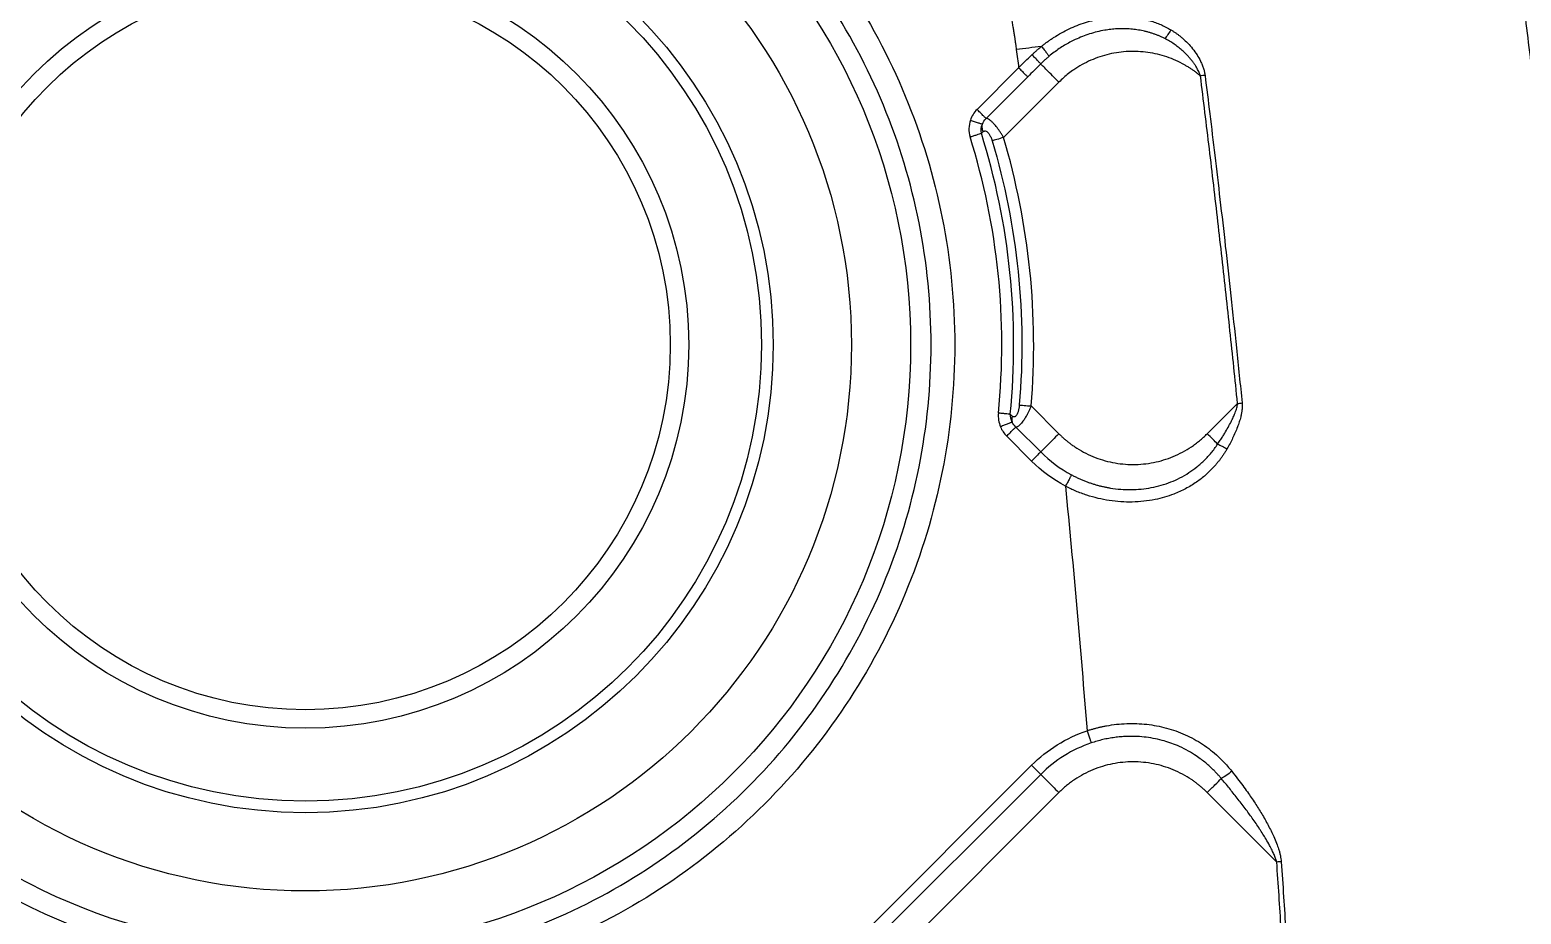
# Model space of a CAD drawing. Extents: x 526 to 610, y 679 to 808.
# Drawn here: x 572.13 to 577.84, y 727.09 to 730.47 of the extents above; entities that cross this region are included whole.
import ezdxf

# ---------------------------------------------------------------- set-up
doc = ezdxf.new("R2010")
doc.units = 0
doc.header["$MEASUREMENT"] = 0
doc.layers.add('1', color=4, linetype='Continuous')

# ---------------------------------------------------------------- blocks, each defined once
blk = doc.blocks.new('JETSETTER LX')
at = {"layer": '1', "color": 3, "linetype": 'Continuous', "lineweight": 25}
for p, q in [((49.7897, 33.4521), (49.6304, 33.2928)), ((49.8246, 33.4173), (49.6652, 33.258)), ((49.9438, 33.3971), (49.732, 33.1853)), ((49.647, 33.2011), (49.6539, 33.2075)), ((49.8375, 32.1575), (49.9438, 32.0511)), ((50.5119, 32.0511), (50.6279, 32.1671)), ((49.744, 32.0418), (49.8392, 31.9465)), ((49.7788, 32.0767), (49.8741, 31.9814)), ((49.8392, 30.7822), (49.1804, 30.1233)), ((49.8741, 30.7473), (49.2153, 30.0885)), ((49.285, 30.0187), (49.9438, 30.6776)), ((50.7779, 30.4116), (50.512, 30.6776))]:
    blk.add_line(p, q, dxfattribs=at)
for radius in [2.3173, 2.0907, 1.7912, 1.7467, 1.4676, 1.3971]:
    blk.add_circle((47.0588, 32.3916), radius, dxfattribs=at)
for points, knots in [([(44.5725, 32.3916), (44.5725, 32.2289), (44.5886, 32.0662), (44.6521, 31.747), (44.6995, 31.5905), (44.8241, 31.2899), (44.9012, 31.1457), (45.082, 30.8751), (45.1857, 30.7487), (45.4158, 30.5185), (45.5422, 30.4148), (45.8128, 30.234), (45.957, 30.1569), (46.2577, 30.0324), (46.4141, 29.9849), (46.7333, 29.9214), (46.8961, 29.9054), (47.2215, 29.9054), (47.3842, 29.9214), (47.7034, 29.9849), (47.8599, 30.0324), (48.1606, 30.1569), (48.3048, 30.234), (48.5754, 30.4148), (48.7018, 30.5185), (48.9319, 30.7487), (49.0356, 30.8751), (49.2164, 31.1457), (49.2935, 31.2899), (49.418, 31.5905), (49.4655, 31.747), (49.529, 32.0662), (49.545, 32.2289), (49.545, 32.5544), (49.529, 32.7171), (49.4655, 33.0363), (49.418, 33.1928), (49.2935, 33.4934), (49.2164, 33.6376), (49.0356, 33.9082), (48.9319, 34.0346), (48.7018, 34.2647), (48.5754, 34.3685), (48.3048, 34.5493), (48.1606, 34.6264), (47.8599, 34.7509), (47.7034, 34.7984), (47.3842, 34.8619), (47.2215, 34.8779), (46.8961, 34.8779), (46.7333, 34.8619), (46.4141, 34.7984), (46.2577, 34.7509), (45.957, 34.6264), (45.8128, 34.5493), (45.5422, 34.3685), (45.4158, 34.2647), (45.1857, 34.0346), (45.082, 33.9082), (44.9012, 33.6376), (44.8241, 33.4934), (44.6995, 33.1928), (44.6521, 33.0363), (44.5886, 32.7171), (44.5725, 32.5544), (44.5725, 32.3916)], [0, 0, 0, 0, 0.03125, 0.03125, 0.0625, 0.0625, 0.09375, 0.09375, 0.125, 0.125, 0.15625, 0.15625, 0.1875, 0.1875, 0.21875, 0.21875, 0.25, 0.25, 0.28125, 0.28125, 0.3125, 0.3125, 0.34375, 0.34375, 0.375, 0.375, 0.40625, 0.40625, 0.4375, 0.4375, 0.46875, 0.46875, 0.5, 0.5, 0.53125, 0.53125, 0.5625, 0.5625, 0.59375, 0.59375, 0.625, 0.625, 0.65625, 0.65625, 0.6875, 0.6875, 0.71875, 0.71875, 0.75, 0.75, 0.78125, 0.78125, 0.8125, 0.8125, 0.84375, 0.84375, 0.875, 0.875, 0.90625, 0.90625, 0.9375, 0.9375, 0.96875, 0.96875, 1, 1, 1, 1]), ([(49.4544, 32.3916), (49.4544, 32.2349), (49.439, 32.0781), (49.3778, 31.7705), (49.332, 31.6197), (49.212, 31.33), (49.1378, 31.1911), (48.9636, 30.9304), (48.8636, 30.8086), (48.6419, 30.5868), (48.5201, 30.4869), (48.2593, 30.3127), (48.1204, 30.2384), (47.8307, 30.1184), (47.6799, 30.0727), (47.3724, 30.0115), (47.2156, 29.996), (46.902, 29.996), (46.7452, 30.0115), (46.4376, 30.0727), (46.2869, 30.1184), (45.9972, 30.2384), (45.8582, 30.3127), (45.5975, 30.4869), (45.4757, 30.5868), (45.254, 30.8086), (45.154, 30.9304), (44.9798, 31.1911), (44.9055, 31.33), (44.7855, 31.6197), (44.7398, 31.7705), (44.6786, 32.0781), (44.6632, 32.2349), (44.6632, 32.5484), (44.6786, 32.7052), (44.7398, 33.0128), (44.7855, 33.1636), (44.9055, 33.4533), (44.9798, 33.5922), (45.154, 33.8529), (45.254, 33.9747), (45.4757, 34.1965), (45.5975, 34.2964), (45.8582, 34.4706), (45.9972, 34.5449), (46.2869, 34.6649), (46.4376, 34.7106), (46.7452, 34.7718), (46.902, 34.7873), (47.2156, 34.7873), (47.3724, 34.7718), (47.6799, 34.7106), (47.8307, 34.6649), (48.1204, 34.5449), (48.2593, 34.4706), (48.5201, 34.2964), (48.6419, 34.1965), (48.8636, 33.9747), (48.9636, 33.8529), (49.1378, 33.5922), (49.212, 33.4533), (49.332, 33.1636), (49.3778, 33.0128), (49.439, 32.7052), (49.4544, 32.5484), (49.4544, 32.3916)], [0, 0, 0, 0, 0.03125, 0.03125, 0.0625, 0.0625, 0.09375, 0.09375, 0.125, 0.125, 0.15625, 0.15625, 0.1875, 0.1875, 0.21875, 0.21875, 0.25, 0.25, 0.28125, 0.28125, 0.3125, 0.3125, 0.34375, 0.34375, 0.375, 0.375, 0.40625, 0.40625, 0.4375, 0.4375, 0.46875, 0.46875, 0.5, 0.5, 0.53125, 0.53125, 0.5625, 0.5625, 0.59375, 0.59375, 0.625, 0.625, 0.65625, 0.65625, 0.6875, 0.6875, 0.71875, 0.71875, 0.75, 0.75, 0.78125, 0.78125, 0.8125, 0.8125, 0.84375, 0.84375, 0.875, 0.875, 0.90625, 0.90625, 0.9375, 0.9375, 0.96875, 0.96875, 1, 1, 1, 1]), ([(49.7103, 33.8478), (49.7131, 33.8386), (49.7186, 33.8206), (49.7261, 33.794), (49.733, 33.7683), (49.7393, 33.7438), (49.745, 33.7202), (49.7501, 33.6977), (49.7548, 33.6762), (49.7589, 33.6558), (49.7627, 33.6365), (49.766, 33.6183), (49.769, 33.6012), (49.7717, 33.5851), (49.774, 33.5702), (49.7761, 33.5565), (49.7779, 33.5438), (49.7795, 33.5323), (49.7804, 33.525), (49.7809, 33.5215)], [0, 0, 0, 0, 0.086176, 0.168949, 0.248315, 0.324273, 0.39682, 0.465954, 0.531669, 0.593964, 0.652834, 0.708275, 0.760282, 0.808853, 0.853982, 0.895665, 0.933898, 0.968678, 1, 1, 1, 1]), ([(51.7139, 33.7691), (51.72, 33.7198), (51.7323, 33.622), (51.75, 33.4761), (51.7672, 33.3322), (51.7838, 33.1903), (51.7997, 33.0505), (51.8152, 32.9126), (51.83, 32.7768), (51.8444, 32.6431), (51.8582, 32.5114), (51.8714, 32.3818), (51.8842, 32.2542), (51.8965, 32.1288), (51.9334, 31.7434), (51.9879, 31.1133), (52.0508, 30.2244), (52.0989, 29.3476), (52.1333, 28.4606), (52.1535, 27.5791), (52.1594, 26.6942), (52.1511, 25.8097), (52.1285, 24.9277), (52.0916, 24.0412), (52.0409, 23.1636), (51.9755, 22.2754), (51.9157, 21.6086), (51.8699, 21.1493), (51.8449, 20.9094), (51.8182, 20.6634), (51.7897, 20.4113), (51.7594, 20.1532), (51.7272, 19.8891), (51.7045, 19.7112), (51.693, 19.6213)], [0, 0, 0, 0, 0.010502, 0.02086, 0.031074, 0.041144, 0.051068, 0.060846, 0.070477, 0.079959, 0.089293, 0.098478, 0.107512, 0.116396, 0.125128, 0.189396, 0.250143, 0.31355, 0.375086, 0.437854, 0.499993, 0.562222, 0.624901, 0.686548, 0.749845, 0.810795, 0.874864, 0.891416, 0.908416, 0.925861, 0.943747, 0.962068, 0.98082, 1, 1, 1, 1]), ([(49.877, 33.5339), (49.8805, 33.5366), (49.8875, 33.5422), (49.8982, 33.5502), (49.9092, 33.558), (49.9204, 33.5656), (49.9375, 33.5764), (49.9609, 33.5899), (49.9909, 33.6048), (50.0218, 33.6176), (50.0534, 33.6282), (50.0857, 33.6367), (50.1291, 33.6449), (50.1842, 33.6492), (50.2355, 33.6449), (50.2715, 33.6377), (50.2928, 33.6322), (50.3136, 33.6254), (50.3339, 33.6174), (50.3535, 33.6081), (50.3661, 33.6009), (50.3724, 33.5973)], [0, 0, 0, 0, 0.024764, 0.049633, 0.074627, 0.099767, 0.12507, 0.187441, 0.250263, 0.312237, 0.374864, 0.437178, 0.499895, 0.624079, 0.749149, 0.791688, 0.83376, 0.875492, 0.917016, 0.958471, 1, 1, 1, 1]), ([(50.3491, 33.5639), (50.3456, 33.5657), (50.3386, 33.5691), (50.3279, 33.5739), (50.317, 33.5783), (50.3059, 33.5823), (50.2947, 33.5859), (50.2833, 33.5891), (50.2719, 33.592), (50.2603, 33.5945), (50.2487, 33.5966), (50.237, 33.5983), (50.2253, 33.5997), (50.2135, 33.6007), (50.2017, 33.6013), (50.1898, 33.6015), (50.178, 33.6014), (50.1662, 33.601), (50.1544, 33.6002), (50.1426, 33.599), (50.1309, 33.5975), (50.1036, 33.5932), (50.0613, 33.5828), (50.0173, 33.5655), (49.9857, 33.5496), (49.9653, 33.5381), (49.9452, 33.5253), (49.9253, 33.5113), (49.9126, 33.5011), (49.9062, 33.4959)], [0, 0, 0, 0, 0.024927, 0.049893, 0.074891, 0.099918, 0.124968, 0.150037, 0.17512, 0.200213, 0.225312, 0.250412, 0.275511, 0.300605, 0.32569, 0.350763, 0.375822, 0.400863, 0.425884, 0.450882, 0.475856, 0.500803, 0.625661, 0.75005, 0.798441, 0.847633, 0.897623, 0.948412, 1, 1, 1, 1]), ([(50.3724, 33.5973), (50.3691, 33.5913), (50.3651, 33.585), (50.357, 33.5733), (50.3529, 33.568), (50.3491, 33.5639)], [0, 0, 0, 0, 0.5, 0.5, 1, 1, 1, 1]), ([(50.3724, 33.5973), (50.3756, 33.5954), (50.3819, 33.5915), (50.3911, 33.5853), (50.4001, 33.5789), (50.4089, 33.5721), (50.4217, 33.5614), (50.4379, 33.5462), (50.4565, 33.525), (50.4729, 33.5021), (50.4847, 33.4811), (50.4927, 33.4634), (50.4977, 33.4496), (50.5014, 33.4362), (50.5028, 33.4273), (50.5035, 33.423)], [0, 0, 0, 0, 0.050258, 0.100267, 0.150079, 0.199749, 0.249332, 0.375224, 0.498416, 0.6264, 0.749071, 0.817516, 0.881854, 0.942512, 1, 1, 1, 1]), ([(49.8407, 33.5017), (49.8436, 33.5045), (49.8495, 33.5101), (49.8585, 33.5182), (49.8667, 33.5253), (49.8728, 33.5305), (49.876, 33.533), (49.877, 33.5339)], [0, 0, 0, 0, 0.249926, 0.499996, 0.750025, 0.919824, 1, 1, 1, 1]), ([(49.877, 33.5339), (49.8804, 33.5298), (49.8839, 33.5255), (49.8906, 33.5171), (49.8938, 33.5131), (49.8993, 33.506), (49.9015, 33.5029), (49.9048, 33.4983), (49.9058, 33.4968), (49.9062, 33.4959)], [0, 0, 0, 0, 0.25, 0.25, 0.5, 0.5, 0.75, 0.75, 1, 1, 1, 1]), ([(50.486, 33.4208), (50.4852, 33.423), (50.4837, 33.4275), (50.4807, 33.4344), (50.4772, 33.4419), (50.4729, 33.4498), (50.468, 33.4582), (50.4622, 33.467), (50.4556, 33.4762), (50.4481, 33.4857), (50.4396, 33.4955), (50.4291, 33.5066), (50.4163, 33.5187), (50.4011, 33.5313), (50.3848, 33.5431), (50.3675, 33.5542), (50.3553, 33.5606), (50.3491, 33.5639)], [0, 0, 0, 0, 0.033422, 0.070306, 0.110753, 0.154855, 0.202707, 0.254396, 0.310013, 0.369645, 0.433379, 0.501298, 0.596573, 0.69409, 0.793841, 0.895816, 1, 1, 1, 1]), ([(49.8741, 33.4667), (49.8659, 33.4585), (49.8493, 33.442), (49.8328, 33.4255), (49.8246, 33.4173)], [0, 0, 0, 0, 0.499389, 1, 1, 1, 1]), ([(49.8741, 33.4667), (49.8736, 33.4674), (49.8724, 33.4688), (49.8686, 33.473), (49.866, 33.4758), (49.8597, 33.4824), (49.856, 33.4862), (49.8484, 33.494), (49.8445, 33.498), (49.8407, 33.5017)], [0, 0, 0, 0, 0.25, 0.25, 0.5, 0.5, 0.75, 0.75, 1, 1, 1, 1]), ([(49.9062, 33.4959), (49.9035, 33.4936), (49.8981, 33.489), (49.89, 33.4819), (49.882, 33.4744), (49.8768, 33.4693), (49.8741, 33.4667)], [0, 0, 0, 0, 0.244924, 0.493231, 0.744923, 1, 1, 1, 1]), ([(49.9438, 33.3971), (49.9356, 33.4053), (49.9273, 33.4135), (49.9118, 33.429), (49.9046, 33.4363), (49.892, 33.4489), (49.8866, 33.4542), (49.8784, 33.4625), (49.8756, 33.4653), (49.8741, 33.4667)], [0, 0, 0, 0, 0.25, 0.25, 0.5, 0.5, 0.75, 0.75, 1, 1, 1, 1]), ([(50.486, 33.4208), (50.4828, 33.4235), (50.4764, 33.4287), (50.4665, 33.4362), (50.4564, 33.4435), (50.4461, 33.4503), (50.4356, 33.4569), (50.4177, 33.4673), (50.3918, 33.4804), (50.3571, 33.494), (50.3213, 33.5043), (50.2725, 33.5136), (50.2102, 33.5167), (50.1484, 33.5081), (50.1006, 33.4946), (50.0658, 33.4812), (50.0324, 33.4646), (50.0042, 33.4472), (49.9808, 33.4301), (49.9617, 33.4143), (49.9498, 33.4028), (49.9438, 33.3971)], [0, 0, 0, 0, 0.020872, 0.041707, 0.062524, 0.083342, 0.104183, 0.125065, 0.18756, 0.250091, 0.312586, 0.375117, 0.500007, 0.624898, 0.687393, 0.749924, 0.812418, 0.874949, 0.916651, 0.958282, 1, 1, 1, 1]), ([(49.7897, 33.4521), (49.7935, 33.4483), (49.7976, 33.4443), (49.8054, 33.4364), (49.8092, 33.4326), (49.8158, 33.426), (49.8186, 33.4233), (49.8226, 33.4192), (49.8239, 33.4179), (49.8246, 33.4173)], [0, 0, 0, 0, 0.25, 0.25, 0.5, 0.5, 0.75, 0.75, 1, 1, 1, 1]), ([(50.6279, 32.1671), (50.6232, 32.2135), (50.6137, 32.3062), (50.599, 32.4453), (50.5839, 32.5845), (50.5685, 32.7237), (50.5528, 32.863), (50.5366, 33.0024), (50.5201, 33.1418), (50.5033, 33.2813), (50.4918, 33.3743), (50.486, 33.4208)], [0, 0, 0, 0, 0.11079, 0.221658, 0.332606, 0.443634, 0.554743, 0.665933, 0.777206, 0.888561, 1, 1, 1, 1]), ([(50.5035, 33.423), (50.5096, 33.3737), (50.5222, 33.2717), (50.5412, 33.1135), (50.5611, 32.9448), (50.5816, 32.7656), (50.6026, 32.576), (50.6241, 32.376), (50.6381, 32.2391), (50.6454, 32.1689)], [0, 0, 0, 0, 0.118011, 0.244304, 0.378879, 0.521737, 0.672876, 0.832297, 1, 1, 1, 1]), ([(49.6652, 33.258), (49.6646, 33.2586), (49.6633, 33.2599), (49.6593, 33.2639), (49.6565, 33.2667), (49.6499, 33.2733), (49.6461, 33.2771), (49.6382, 33.285), (49.6342, 33.289), (49.6304, 33.2928)], [0, 0, 0, 0, 0.25, 0.25, 0.5, 0.5, 0.75, 0.75, 1, 1, 1, 1]), ([(49.6049, 33.2514), (49.6098, 33.2498), (49.6149, 33.2481), (49.625, 33.2448), (49.6299, 33.2432), (49.6385, 33.2403), (49.6422, 33.2391), (49.6478, 33.2373), (49.6498, 33.2366), (49.651, 33.2362)], [0, 0, 0, 0, 0.25, 0.25, 0.5, 0.5, 0.75, 0.75, 1, 1, 1, 1]), ([(49.6539, 33.2075), (49.6521, 33.2119), (49.6508, 33.2167), (49.6497, 33.2265), (49.65, 33.2315), (49.651, 33.2362)], [0, 0, 0, 0, 0.5, 0.5, 1, 1, 1, 1]), ([(49.732, 33.1853), (49.7311, 33.1868), (49.7293, 33.1899), (49.7265, 33.1946), (49.7235, 33.1994), (49.7203, 33.2044), (49.717, 33.2095), (49.7106, 33.2187), (49.703, 33.2286), (49.694, 33.239), (49.6861, 33.247), (49.6783, 33.2532), (49.6721, 33.2566), (49.668, 33.2579), (49.6661, 33.2579), (49.6653, 33.2579)], [0, 0, 0, 0, 0.03721, 0.07624, 0.117101, 0.159813, 0.204407, 0.250917, 0.412688, 0.499905, 0.615736, 0.749257, 0.857744, 0.941455, 1, 1, 1, 1]), ([(49.6037, 33.1876), (49.608, 33.1889), (49.6125, 33.1903), (49.6212, 33.1931), (49.6255, 33.1944), (49.6333, 33.1968), (49.6368, 33.1979), (49.6428, 33.1998), (49.6452, 33.2006), (49.647, 33.2011)], [0, 0, 0, 0, 0.25, 0.25, 0.5, 0.5, 0.75, 0.75, 1, 1, 1, 1]), ([(49.7124, 32.13), (49.7299, 32.3075), (49.7296, 32.4868), (49.6931, 32.8417), (49.657, 33.0173), (49.6037, 33.1876)], [0, 0, 0, 0, 0.5, 0.5, 1, 1, 1, 1]), ([(49.7575, 32.1256), (49.7753, 32.3061), (49.775, 32.4884), (49.7379, 32.8494), (49.7011, 33.028), (49.647, 33.2011)], [0, 0, 0, 0, 0.5, 0.5, 1, 1, 1, 1]), ([(49.6539, 33.2075), (49.6544, 33.2079), (49.6555, 33.2089), (49.6574, 33.2098), (49.6596, 33.2103), (49.663, 33.2103), (49.6671, 33.2086), (49.6718, 33.2047), (49.6765, 33.1992), (49.6808, 33.1921), (49.6844, 33.1844), (49.6868, 33.1781), (49.688, 33.1742), (49.6886, 33.1724)], [0, 0, 0, 0, 0.058532, 0.119925, 0.184114, 0.251147, 0.40422, 0.501034, 0.599208, 0.750205, 0.846085, 0.929582, 1, 1, 1, 1]), ([(49.732, 33.1853), (49.7229, 33.1826), (49.7139, 33.1799), (49.6986, 33.1753), (49.6924, 33.1735), (49.6886, 33.1724)], [0, 0, 0, 0, 0.5, 0.5, 1, 1, 1, 1]), ([(49.8375, 32.1575), (49.852, 32.33), (49.8504, 32.504), (49.8151, 32.8486), (49.7813, 33.0192), (49.732, 33.1853)], [0, 0, 0, 0, 0.5, 0.5, 1, 1, 1, 1]), ([(49.6886, 33.1724), (49.737, 33.009), (49.7703, 32.8412), (49.8051, 32.5022), (49.8066, 32.331), (49.7923, 32.1613)], [0, 0, 0, 0, 0.5, 0.5, 1, 1, 1, 1]), ([(49.7923, 32.1613), (49.7922, 32.1598), (49.7919, 32.1566), (49.7912, 32.1517), (49.7903, 32.1463), (49.7887, 32.1386), (49.7862, 32.1306), (49.7825, 32.1229), (49.7792, 32.1186), (49.7762, 32.1164), (49.7739, 32.1155), (49.7714, 32.1152), (49.7685, 32.1159), (49.7665, 32.1174), (49.7653, 32.1184)], [0, 0, 0, 0, 0.052705, 0.112249, 0.178323, 0.250626, 0.400181, 0.500468, 0.625281, 0.687202, 0.750059, 0.811284, 0.892759, 1, 1, 1, 1]), ([(49.8375, 32.1575), (49.8367, 32.1555), (49.8351, 32.1516), (49.8326, 32.146), (49.8301, 32.1405), (49.8276, 32.1352), (49.8251, 32.1302), (49.8208, 32.1218), (49.8145, 32.1107), (49.8072, 32.0996), (49.801, 32.0916), (49.7958, 32.0859), (49.791, 32.0814), (49.7865, 32.0783), (49.7823, 32.0766), (49.78, 32.0766), (49.7788, 32.0767)], [0, 0, 0, 0, 0.044162, 0.087325, 0.129503, 0.17071, 0.210962, 0.250276, 0.377686, 0.500175, 0.58213, 0.664238, 0.746793, 0.830084, 0.914396, 1, 1, 1, 1]), ([(49.7923, 32.1613), (49.7963, 32.1609), (49.8027, 32.1604), (49.8186, 32.159), (49.828, 32.1582), (49.8375, 32.1575)], [0, 0, 0, 0, 0.5, 0.5, 1, 1, 1, 1]), ([(50.5517, 32.0113), (50.5551, 32.0163), (50.5615, 32.0258), (50.5705, 32.0398), (50.5807, 32.0562), (50.5917, 32.0749), (50.6026, 32.0953), (50.6114, 32.1138), (50.6177, 32.1285), (50.622, 32.1405), (50.6248, 32.1499), (50.6269, 32.1586), (50.6276, 32.1644), (50.6279, 32.1671)], [0, 0, 0, 0, 0.103043, 0.198291, 0.28576, 0.434869, 0.571342, 0.684066, 0.785634, 0.845889, 0.901561, 0.952847, 1, 1, 1, 1]), ([(50.6454, 32.1689), (50.6455, 32.1672), (50.6458, 32.1637), (50.6459, 32.1585), (50.6459, 32.1531), (50.6455, 32.1475), (50.6447, 32.1395), (50.643, 32.1287), (50.6396, 32.1135), (50.6346, 32.096), (50.6277, 32.0762), (50.6192, 32.0555), (50.6095, 32.0346), (50.5988, 32.0136), (50.5912, 32.0001), (50.5872, 31.9929)], [0, 0, 0, 0, 0.026912, 0.054568, 0.083036, 0.112376, 0.142642, 0.210768, 0.28634, 0.39068, 0.500011, 0.620854, 0.750003, 0.868879, 1, 1, 1, 1]), ([(49.7575, 32.1256), (49.7557, 32.1258), (49.7531, 32.126), (49.7469, 32.1266), (49.7433, 32.127), (49.7351, 32.1278), (49.7306, 32.1282), (49.7215, 32.1291), (49.7169, 32.1296), (49.7124, 32.13)], [0, 0, 0, 0, 0.25, 0.25, 0.5, 0.5, 0.75, 0.75, 1, 1, 1, 1]), ([(49.7653, 32.0959), (49.7642, 32.0954), (49.7622, 32.0946), (49.7567, 32.0924), (49.7531, 32.091), (49.7446, 32.0876), (49.7399, 32.0857), (49.73, 32.0818), (49.725, 32.0798), (49.7202, 32.0779)], [0, 0, 0, 0, 0.25, 0.25, 0.5, 0.5, 0.75, 0.75, 1, 1, 1, 1]), ([(49.744, 32.0418), (49.7478, 32.0456), (49.7518, 32.0496), (49.7597, 32.0575), (49.7635, 32.0613), (49.7701, 32.0679), (49.7728, 32.0707), (49.7769, 32.0747), (49.7782, 32.076), (49.7788, 32.0767)], [0, 0, 0, 0, 0.25, 0.25, 0.5, 0.5, 0.75, 0.75, 1, 1, 1, 1]), ([(49.9438, 32.0511), (49.9355, 32.0428), (49.9273, 32.0346), (49.9117, 32.019), (49.9045, 32.0118), (49.8918, 31.9992), (49.8865, 31.9938), (49.8783, 31.9856), (49.8755, 31.9828), (49.8741, 31.9814)], [0, 0, 0, 0, 0.25, 0.25, 0.5, 0.5, 0.75, 0.75, 1, 1, 1, 1]), ([(49.9438, 32.0511), (49.9469, 32.048), (49.9532, 32.0419), (49.9629, 32.0331), (49.973, 32.0246), (49.9832, 32.0164), (49.9938, 32.0086), (50.0118, 31.9961), (50.0382, 31.9803), (50.0739, 31.9634), (50.1111, 31.9501), (50.1621, 31.9373), (50.2279, 31.9308), (50.2936, 31.9373), (50.3447, 31.9501), (50.3818, 31.9634), (50.4175, 31.9803), (50.4458, 31.9972), (50.4673, 32.0124), (50.4828, 32.0245), (50.4978, 32.0374), (50.5072, 32.0465), (50.5119, 32.0511)], [0, 0, 0, 0, 0.020878, 0.041713, 0.062527, 0.083344, 0.104185, 0.125072, 0.187569, 0.2501, 0.312596, 0.375127, 0.500003, 0.62488, 0.687376, 0.749907, 0.812404, 0.874935, 0.906232, 0.937459, 0.968689, 1, 1, 1, 1]), ([(49.8741, 31.9814), (49.8727, 31.98), (49.8684, 31.9757), (49.8557, 31.963), (49.8475, 31.9548), (49.8392, 31.9465)], [0, 0, 0, 0, 0.5, 0.5, 1, 1, 1, 1]), ([(50.5872, 31.9929), (50.5851, 31.9894), (50.581, 31.9822), (50.5743, 31.9718), (50.5674, 31.9616), (50.5601, 31.9516), (50.5524, 31.9418), (50.5444, 31.9322), (50.5294, 31.9153), (50.5057, 31.8922), (50.4699, 31.8644), (50.4293, 31.8397), (50.3765, 31.8158), (50.3085, 31.7961), (50.2396, 31.7886), (50.1808, 31.79), (50.1369, 31.7948), (50.0934, 31.8033), (50.0578, 31.8134), (50.0298, 31.8232), (50.0092, 31.8314), (49.9889, 31.8403), (49.9757, 31.847), (49.9691, 31.8503)], [0, 0, 0, 0, 0.017768, 0.03554, 0.053335, 0.071169, 0.089059, 0.107023, 0.125075, 0.187332, 0.249921, 0.321242, 0.39281, 0.499952, 0.624718, 0.687086, 0.749856, 0.812162, 0.874813, 0.906217, 0.937511, 0.968754, 1, 1, 1, 1]), ([(49.9922, 31.8938), (49.9964, 31.8916), (50.0046, 31.8873), (50.0171, 31.8814), (50.0296, 31.8758), (50.0421, 31.8706), (50.0547, 31.8659), (50.0671, 31.8615), (50.0796, 31.8575), (50.092, 31.8539), (50.1044, 31.8507), (50.1167, 31.8479), (50.1289, 31.8454), (50.163, 31.8393), (50.2197, 31.8349), (50.2852, 31.8412), (50.3358, 31.8533), (50.3724, 31.8658), (50.408, 31.8819), (50.4413, 31.9011), (50.4733, 31.9242), (50.4972, 31.9455), (50.515, 31.9641), (50.5275, 31.9784), (50.54, 31.9942), (50.5477, 32.0055), (50.5517, 32.0113)], [0, 0, 0, 0, 0.02218, 0.044117, 0.065811, 0.087261, 0.108468, 0.129432, 0.150152, 0.17063, 0.190864, 0.210855, 0.230604, 0.250109, 0.375984, 0.499875, 0.562588, 0.624897, 0.68553, 0.750021, 0.810008, 0.87491, 0.903636, 0.934092, 0.966231, 1, 1, 1, 1]), ([(50.5517, 32.0113), (50.557, 32.0092), (50.5631, 32.0063), (50.5755, 31.9999), (50.5817, 31.9964), (50.5873, 31.993)], [0, 0, 0, 0, 0.5, 0.5, 1, 1, 1, 1]), ([(49.9923, 31.8938), (49.9919, 31.893), (49.991, 31.8914), (49.9883, 31.8863), (49.9864, 31.8829), (49.9821, 31.8747), (49.9795, 31.8699), (49.9743, 31.8601), (49.9716, 31.855), (49.9691, 31.8503)], [0, 0, 0, 0, 0.25, 0.25, 0.5, 0.5, 0.75, 0.75, 1, 1, 1, 1]), ([(49.8392, 30.7822), (49.869, 30.8119), (49.9021, 30.8382), (49.9736, 30.8826), (50.0119, 30.9007), (50.0517, 30.9141)], [0, 0, 0, 0, 0.5, 0.5, 1, 1, 1, 1]), ([(50.0517, 30.9141), (50.0558, 30.9155), (50.064, 30.9181), (50.0763, 30.9217), (50.0888, 30.9251), (50.1013, 30.9281), (50.114, 30.9308), (50.1351, 30.9349), (50.1649, 30.9393), (50.2034, 30.9421), (50.2419, 30.9421), (50.2931, 30.9383), (50.356, 30.9266), (50.4162, 30.9052), (50.4617, 30.8825), (50.4943, 30.8629), (50.5253, 30.8406), (50.5511, 30.8186), (50.5723, 30.7978), (50.5897, 30.779), (50.6004, 30.7658), (50.6058, 30.7591)], [0, 0, 0, 0, 0.020823, 0.041643, 0.062472, 0.083323, 0.104205, 0.125131, 0.187888, 0.250234, 0.312519, 0.375011, 0.499867, 0.624406, 0.687035, 0.74948, 0.811795, 0.874508, 0.916291, 0.958086, 1, 1, 1, 1]), ([(50.0518, 30.9142), (50.0535, 30.9091), (50.0553, 30.9036), (50.0589, 30.8931), (50.0606, 30.888), (50.0636, 30.8792), (50.0649, 30.8755), (50.0667, 30.87), (50.0673, 30.8683), (50.0676, 30.8675)], [0, 0, 0, 0, 0.25, 0.25, 0.5, 0.5, 0.75, 0.75, 1, 1, 1, 1]), ([(50.5657, 30.7313), (50.5632, 30.7342), (50.5581, 30.7403), (50.5497, 30.7497), (50.5402, 30.7597), (50.5296, 30.7702), (50.5118, 30.7868), (50.4898, 30.8045), (50.4505, 30.8316), (50.4022, 30.8572), (50.3368, 30.8797), (50.2711, 30.8918), (50.2176, 30.8936), (50.1801, 30.8912), (50.1574, 30.8887), (50.1347, 30.8851), (50.1121, 30.8804), (50.0897, 30.8746), (50.0749, 30.8698), (50.0676, 30.8675)], [0, 0, 0, 0, 0.020845, 0.043803, 0.068887, 0.096111, 0.125492, 0.202204, 0.250555, 0.386974, 0.500157, 0.628115, 0.749758, 0.791069, 0.832539, 0.874167, 0.915953, 0.957897, 1, 1, 1, 1]), ([(50.0676, 30.8675), (50.0313, 30.8552), (49.9964, 30.8387), (49.9314, 30.7983), (49.9012, 30.7744), (49.8741, 30.7473)], [0, 0, 0, 0, 0.5, 0.5, 1, 1, 1, 1]), ([(49.8741, 30.7473), (49.8727, 30.7487), (49.8684, 30.753), (49.8558, 30.7656), (49.8475, 30.7739), (49.8392, 30.7822)], [0, 0, 0, 0, 0.5, 0.5, 1, 1, 1, 1]), ([(50.512, 30.6776), (50.5088, 30.6806), (50.5026, 30.6868), (50.4928, 30.6956), (50.4828, 30.7041), (50.4725, 30.7123), (50.462, 30.7201), (50.4439, 30.7326), (50.4176, 30.7484), (50.3819, 30.7652), (50.3447, 30.7786), (50.2937, 30.7913), (50.2279, 30.7978), (50.1621, 30.7913), (50.1111, 30.7786), (50.0739, 30.7652), (50.0382, 30.7484), (50.01, 30.7314), (49.9885, 30.7163), (49.9729, 30.7042), (49.958, 30.6913), (49.9486, 30.6822), (49.9438, 30.6776)], [0, 0, 0, 0, 0.020878, 0.041713, 0.062527, 0.083344, 0.104185, 0.125072, 0.187569, 0.2501, 0.312596, 0.375127, 0.500003, 0.62488, 0.687376, 0.749907, 0.812404, 0.874935, 0.906232, 0.937459, 0.968689, 1, 1, 1, 1]), ([(49.8741, 30.7473), (49.8755, 30.7459), (49.8783, 30.7431), (49.8865, 30.7349), (49.8919, 30.7295), (49.9045, 30.7169), (49.9118, 30.7096), (49.9273, 30.6941), (49.9356, 30.6858), (49.9438, 30.6776)], [0, 0, 0, 0, 0.25, 0.25, 0.5, 0.5, 0.75, 0.75, 1, 1, 1, 1]), ([(50.512, 30.6776), (50.5221, 30.6877), (50.5323, 30.6979), (50.5508, 30.7164), (50.5591, 30.7247), (50.5657, 30.7313)], [0, 0, 0, 0, 0.5, 0.5, 1, 1, 1, 1]), ([(50.606, 30.7592), (50.5995, 30.7538), (50.592, 30.7481), (50.5775, 30.7381), (50.5707, 30.7339), (50.5657, 30.7313)], [0, 0, 0, 0, 0.5, 0.5, 1, 1, 1, 1]), ([(50.7779, 30.4116), (50.7773, 30.4139), (50.776, 30.4187), (50.7736, 30.4258), (50.7708, 30.4332), (50.7677, 30.4408), (50.7642, 30.4487), (50.7587, 30.4603), (50.7496, 30.4772), (50.7339, 30.5045), (50.7121, 30.5394), (50.6853, 30.5784), (50.6565, 30.6178), (50.6271, 30.6558), (50.5965, 30.6941), (50.576, 30.7188), (50.5657, 30.7313)], [0, 0, 0, 0, 0.018661, 0.038153, 0.058501, 0.079729, 0.101856, 0.1249, 0.179842, 0.250259, 0.369801, 0.499967, 0.618172, 0.750018, 0.874169, 1, 1, 1, 1]), ([(50.6058, 30.7591), (50.6132, 30.7496), (50.6275, 30.7313), (50.6474, 30.7049), (50.67, 30.674), (50.6944, 30.6384), (50.7212, 30.596), (50.7453, 30.5533), (50.7639, 30.5153), (50.7768, 30.485), (50.7842, 30.465), (50.7889, 30.4492), (50.7919, 30.4367), (50.794, 30.4246), (50.7948, 30.4167), (50.7951, 30.4128)], [0, 0, 0, 0, 0.091198, 0.174506, 0.249917, 0.379993, 0.499934, 0.627949, 0.74904, 0.817915, 0.874883, 0.908611, 0.940625, 0.971042, 1, 1, 1, 1]), ([(50.8254, 29.645), (50.823, 29.6876), (50.8183, 29.7727), (50.8108, 29.9004), (50.8031, 30.0282), (50.795, 30.1559), (50.7867, 30.2838), (50.7808, 30.369), (50.7779, 30.4116)], [0, 0, 0, 0, 0.1664771, 0.3330287, 0.4996559, 0.6663595, 0.8331406, 1, 1, 1, 1]), ([(50.7951, 30.4128), (50.7982, 30.3681), (50.8042, 30.2797), (50.8127, 30.1482), (50.8208, 30.0192), (50.8285, 29.8926), (50.8357, 29.7685), (50.8402, 29.6865), (50.8424, 29.646)], [0, 0, 0, 0, 0.174722, 0.346222, 0.5145, 0.679555, 0.841389, 1, 1, 1, 1])]:
    blk.add_open_spline(points, degree=3, knots=knots, dxfattribs=at)
for points in [[(49.877, 33.5339), (49.8447, 33.5297), (49.8127, 33.5256), (49.7809, 33.5215)], [(49.7809, 33.5215), (49.7838, 33.4984), (49.7868, 33.4753), (49.7897, 33.4521)], [(49.7897, 33.4521), (49.8066, 33.4686), (49.8236, 33.4852), (49.8407, 33.5017)], [(50.5035, 33.423), (50.4979, 33.4223), (50.4919, 33.4216), (50.486, 33.4208)], [(49.6304, 33.2928), (49.6188, 33.2812), (49.61, 33.2669), (49.6049, 33.2514)], [(49.6049, 33.2514), (49.5982, 33.2308), (49.5973, 33.2083), (49.6037, 33.1876)], [(49.647, 33.2011), (49.6445, 33.2122), (49.6462, 33.2246), (49.651, 33.2362)], [(49.651, 33.2362), (49.6541, 33.2445), (49.659, 33.2519), (49.6652, 33.258)], [(50.6279, 32.1671), (50.6339, 32.1677), (50.6399, 32.1683), (50.6455, 32.1689)], [(49.7124, 32.13), (49.7107, 32.1123), (49.7137, 32.0945), (49.7202, 32.0779)], [(49.7653, 32.1184), (49.7627, 32.1208), (49.7601, 32.1232), (49.7575, 32.1256)], [(49.7653, 32.0959), (49.7605, 32.1055), (49.7577, 32.1158), (49.7575, 32.1256)], [(49.7653, 32.1184), (49.7636, 32.111), (49.7634, 32.1031), (49.7653, 32.0959)], [(49.7788, 32.0767), (49.7732, 32.082), (49.7687, 32.0885), (49.7653, 32.0959)], [(49.7202, 32.0779), (49.7256, 32.0644), (49.7336, 32.0521), (49.744, 32.0418)], [(50.5517, 32.0113), (50.5401, 32.023), (50.526, 32.037), (50.5119, 32.0511)], [(49.8741, 31.9814), (49.9089, 31.9466), (49.9488, 31.917), (49.9922, 31.8938)], [(49.9691, 31.8503), (49.9214, 31.8757), (49.8775, 31.9083), (49.8392, 31.9465)], [(49.969, 31.8503), (49.9993, 31.5384), (50.0269, 31.2264), (50.0516, 30.9141)], [(50.7955, 30.4128), (50.7899, 30.4124), (50.7839, 30.412), (50.7779, 30.4116)]]:
    blk.add_open_spline(points, degree=3, dxfattribs=at)

msp = doc.modelspace()

# ---------------------------------------------------------------- block references
at = {"layer": '1'}
msp.add_blockref('JETSETTER LX', (526.127, 696.8772), dxfattribs=at)

doc.saveas('drawing.dxf')
